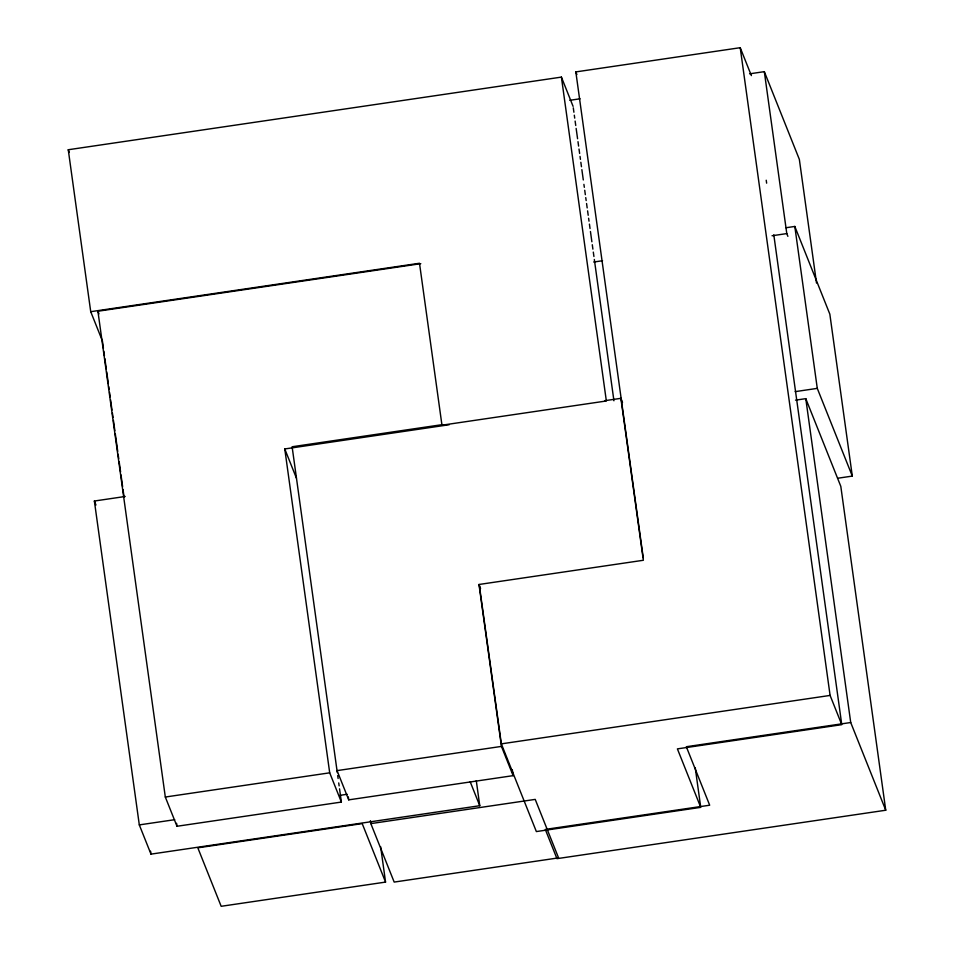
<?xml version="1.0" encoding="UTF-8"?>
<svg xmlns="http://www.w3.org/2000/svg" width="954" height="954" viewBox="0 0 954 954"><rect width="100%" height="100%" fill="white"/><g stroke="black" fill="none" stroke-linecap="round" stroke-linejoin="round"><path stroke-width="1.43" d="M643.246 557.708L575.834 71.908L740.221 47.7L751.37 75.604M103.426 348.282L102.4 340.912L90.725 311.684L68.259 149.742L561.405 77.107L573.08 106.347M569.765 100.313L580.08 98.787M749.582 73.828L764.321 71.657L799.345 159.366L816.505 283.028M90.725 311.684L419.498 263.256L441.964 425.186L606.35 400.978L561.405 77.107M339.541 788.815L341.377 802.064L176.991 826.271L165.316 797.031L97.916 311.231L420.786 263.674M785.965 227.744L794.813 226.444L829.837 314.152L852.304 476.094L837.636 478.252M593.71 262.028L602.546 260.728M772.048 235.757L786.788 233.587L787.885 236.33M442.501 424.602L292.115 446.758L337.299 772.621M604.669 400.716L620.887 398.331L622.521 402.409M341.377 802.064L329.702 772.823L284.769 448.952L449.155 424.745M795.171 391.641L817.28 388.373L852.304 476.094M476.284 780.682L479.755 805.713L150.982 854.128L139.308 824.9L94.374 501.029L125.201 496.485M795.505 400.167L805.784 398.653L840.808 486.361L885.741 810.232L556.969 858.66L545.294 829.42L709.681 805.212L686.331 746.732L850.718 722.524L885.741 810.232M501.446 746.41L337.06 770.617L348.735 799.857L513.121 775.65L501.446 746.41L478.98 584.48L643.354 560.272L620.887 398.331M501.339 743.858L830.099 695.43L841.774 724.67L677.4 748.878L700.737 807.358L536.363 831.566L501.339 743.858L479.278 584.874M165.316 797.031L329.702 772.823M139.308 824.9L174.701 819.689M339.815 795.362L347.184 794.277M370.832 823.612L535.218 799.392L558.567 857.873L394.181 882.08L370.832 823.612L370.426 820.667M385.559 882.092L221.173 906.3L197.824 847.832L362.21 823.612L385.559 882.092L380.658 846.758M575.834 71.908L576.896 74.567M478.98 584.48L480.566 588.463M470.203 781.791L479.755 805.713M284.769 448.952L296.444 478.192M68.259 149.742L69.344 152.461M97.916 311.231L98.977 313.89M94.374 501.029L95.96 505.012M794.813 226.444L817.28 388.373M764.321 71.657L786.788 233.587M805.784 398.653L850.718 722.524M766.229 180.223L766.634 183.168M773.801 234.815L841.571 723.192M740.221 47.7L830.099 695.43M695.227 767.612L700.534 805.88M573.294 107.826L573.903 112.238M574.308 115.184L574.713 118.129M575.131 121.075L575.739 125.487M576.144 128.432L577.575 138.735M577.993 141.681L578.601 146.093M579.006 149.039L579.627 153.451M580.032 156.396L580.437 159.342M580.843 162.287L581.463 166.712M581.868 169.645L583.299 179.96M583.908 184.372L584.325 187.318M584.73 190.263L585.339 194.676M585.744 197.621L586.161 200.567M586.567 203.512L587.175 207.924M587.592 210.87L588.201 215.282M588.606 218.227L589.023 221.173M589.429 224.118L590.037 228.531M590.443 231.476L591.874 241.779M592.291 244.725L592.899 249.149M593.305 252.094L593.925 256.507M594.33 259.452L613.935 400.775M512.298 769.759L513.121 775.65M348.329 796.912L348.735 799.857M337.704 775.566L338.11 778.5M338.73 782.924L339.135 785.869M176.585 823.326L176.991 826.271M103.831 351.227L104.439 355.639M104.857 358.585L106.276 368.888M106.693 371.833L108.327 383.603M108.732 386.549L109.138 389.494M109.555 392.44L110.163 396.852M110.569 399.798L112 410.113M112.405 413.046L113.025 417.47M113.431 420.416L114.862 430.719M115.267 433.665L117.724 451.325M118.129 454.271L118.737 458.683M119.155 461.629L120.586 471.932M120.991 474.877L122.625 486.659M123.03 489.605L124.056 496.962M150.577 851.183L150.982 854.128"/></g></svg>
